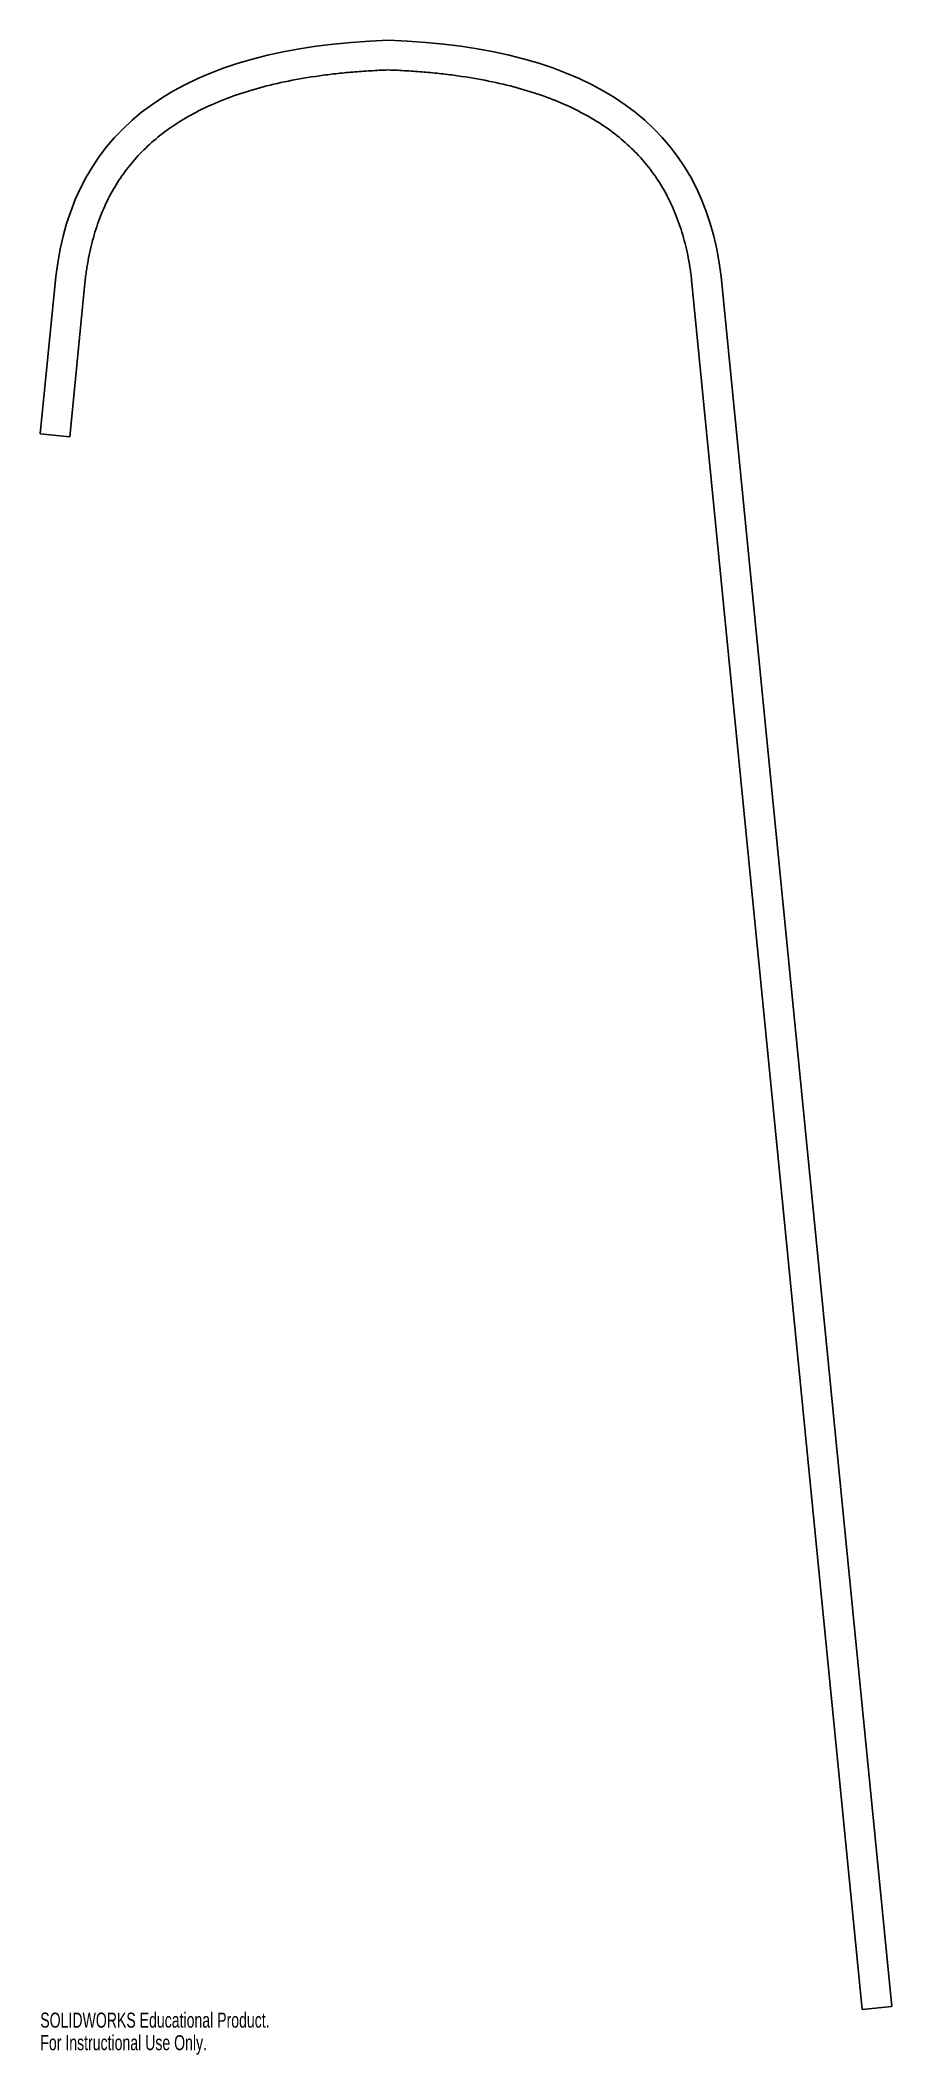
# Model space of a CAD drawing. Header units: inches. Extents: x -4.4 to 6.4, y 6.5 to 32.
import ezdxf

# ---------------------------------------------------------------- set-up
doc = ezdxf.new("R2010")
doc.units = ezdxf.units.IN
doc.header["$MEASUREMENT"] = 0
doc.styles.add('SLDTEXTSTYLE0', font='TXT', dxfattribs={"width": 0.7})

msp = doc.modelspace()

# ---------------------------------------------------------------- linework, layer by layer
at = {"color": 7, "linetype": 'Continuous', "lineweight": 25}
for p, q in [((-4.208, 29.009), (-4.404, 27.019)), ((-4.031, 26.982), (-3.835, 28.97)), ((3.835, 28.97), (5.993, 7.079)), ((6.366, 7.115), (4.208, 29.009)), ((-4.404, 27.019), (-4.031, 26.982)), ((5.993, 7.079), (6.366, 7.115))]:
    msp.add_line(p, q, dxfattribs=at)
for points in [[(0, 32), (-2.589, 31.91), (-3.992, 30.913), (-4.208, 29.009)], [(4.208, 29.009), (3.992, 30.913), (2.589, 31.91), (0, 32)]]:
    msp.add_open_spline(points, degree=3, dxfattribs=at)
for points in [[(-3.835, 28.97), (-3.832, 28.996), (-3.825, 29.05), (-3.81, 29.156), (-3.787, 29.284), (-3.753, 29.431), (-3.7, 29.62), (-3.619, 29.843), (-3.5, 30.088), (-3.357, 30.313), (-3.136, 30.588), (-2.797, 30.889), (-2.367, 31.135), (-1.964, 31.298), (-1.633, 31.402), (-1.271, 31.488), (-0.944, 31.543), (-0.668, 31.578), (-0.453, 31.599), (-0.268, 31.612), (-0.116, 31.62), (-0.039, 31.623), (0, 31.625)], [(0, 31.625), (0.039, 31.623), (0.116, 31.62), (0.268, 31.612), (0.453, 31.599), (0.668, 31.578), (0.944, 31.543), (1.271, 31.488), (1.633, 31.402), (1.964, 31.298), (2.367, 31.135), (2.797, 30.889), (3.136, 30.588), (3.357, 30.313), (3.5, 30.088), (3.619, 29.843), (3.7, 29.62), (3.753, 29.431), (3.787, 29.284), (3.81, 29.156), (3.825, 29.05), (3.832, 28.996), (3.835, 28.97)]]:
    msp.add_open_spline(points, degree=3, knots=[0.0005082, 0.0005082, 0.0005082, 0.0005082, 0.0160982, 0.0316881, 0.0628681, 0.0940481, 0.1252281, 0.187588, 0.249948, 0.3123079, 0.3746679, 0.4993878, 0.6241077, 0.6864676, 0.7488276, 0.8111875, 0.8735475, 0.9047275, 0.9359075, 0.9670874, 0.9826774, 0.9982674, 0.9982674, 0.9982674, 0.9982674], dxfattribs=at)

# ---------------------------------------------------------------- texts
at = {"color": 7, "linetype": 'Continuous', "char_height": 0.1903, "attachment_point": 1, "style": 'SLDTEXTSTYLE0'}
for s, insert in [('SOLIDWORKS Educational Product.', (-4.404, 7.038)), ('For Instructional Use Only.', (-4.404, 6.753))]:
    msp.add_mtext(s, dxfattribs=dict(at, insert=insert))

doc.saveas('drawing.dxf')
